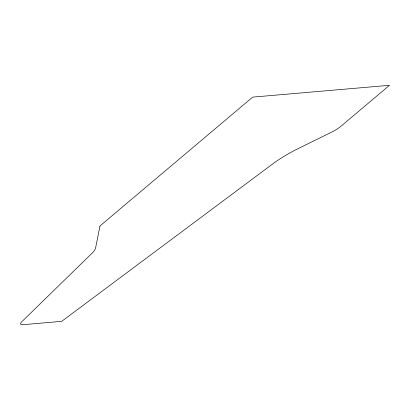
<?xml version="1.0" encoding="UTF-8"?>
<svg xmlns="http://www.w3.org/2000/svg" width="410" height="410" viewBox="0 0 410 410"><rect width="100%" height="100%" fill="white"/><g stroke="black" fill="none" stroke-linecap="round" stroke-linejoin="round"><path stroke-width="0.61" d="M99.825 226.73L95.643 247.717A29.079 9.225 -22.2 0 1 91.932 253.329L21.438 322.07A7.267 2.306 -22.2 0 0 23.191 324.669L61.695 321.343L272.594 164A72.693 23.068 -22.2 0 1 298.998 148.184L331.521 132.199A21.807 6.919 -22.2 0 0 340.905 126.295L389.5 85.3L252.683 97.124L101.173 224.946A7.267 2.306 -22.2 0 0 99.825 226.73"/></g></svg>
